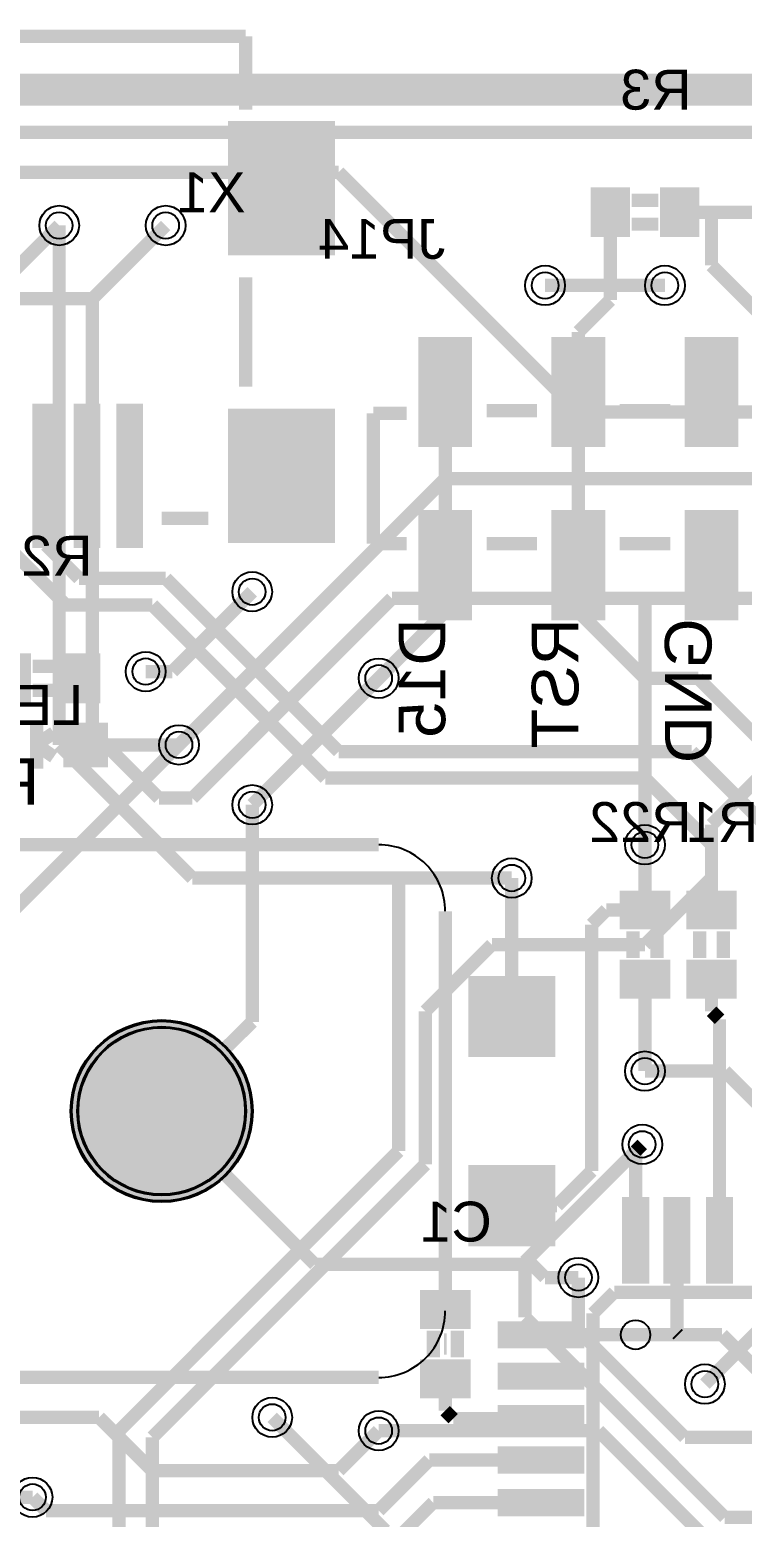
# Model space of a CAD drawing. Extents: x -38954 to -35245, y 27171 to 29112.
# Drawn here: x -37562 to -37027, y 27995 to 29112 of the extents above; entities that cross this region are included whole.
import ezdxf

# ---------------------------------------------------------------- set-up
doc = ezdxf.new("R2010")
doc.units = 9
for name, color, linetype, true_color in [('BoardOutline', 7, 'Continuous', 0xff00ff), ('BottomLayer', 7, 'Continuous', 0x0000ff), ('BottomPasterLayer', 7, 'Continuous', 0x800000), ('BottomSilkLayer', 7, 'Continuous', 0x808000), ('BottomSolderLayer', 7, 'Continuous', 0xaa00ff), ('Document', 7, 'Continuous', 0xffffff), ('Hole', 7, 'Continuous', 0x000000), ('Multi-Layer', 7, 'Continuous', 0xc0c0c0), ('TopLayer', 7, 'Continuous', 0xff0000), ('TopSilkLayer', 7, 'Continuous', 0xffff00), ('TopSolderLayer', 7, 'Continuous', 0x800080)]:
    doc.layers.add(name, color=color, linetype=linetype, true_color=true_color)
doc.styles.get("Standard").update_dxf_attribs({"font": 'arial.ttf'})

msp = doc.modelspace()

# ---------------------------------------------------------------- hatches: boundary and pattern name
at = {"layer": 'BottomLayer'}
for points in [[(-37412.4, 29042.2), (-37412.4, 28943.8), (-37333.7, 28943.8), (-37333.7, 29042.2)], [(-37139.8, 28957.3), (-37112.2, 28957.3), (-37112.2, 28992.7), (-37139.8, 28992.7)], [(-37087.8, 28957.3), (-37060.2, 28957.3), (-37060.2, 28992.7), (-37087.8, 28992.7)], [(-37230.3, 28800.6), (-37230.3, 28879.3), (-37269.7, 28879.3), (-37269.7, 28800.6)], [(-37169.7, 28879.3), (-37169.7, 28800.6), (-37130.3, 28800.6), (-37130.3, 28879.3)], [(-37030.3, 28800.6), (-37030.3, 28879.3), (-37069.7, 28879.3), (-37069.7, 28800.6)], [(-37559.9, 28826.2), (-37559.9, 28727.8), (-37540.2, 28727.8), (-37540.2, 28826.2)], [(-37528.9, 28826.2), (-37528.9, 28727.8), (-37509.2, 28727.8), (-37509.2, 28826.2)], [(-37496.9, 28826.2), (-37496.9, 28727.8), (-37477.2, 28727.8), (-37477.2, 28826.2)], [(-37412.4, 28826.2), (-37412.4, 28727.8), (-37333.7, 28727.8), (-37333.7, 28826.2)], [(-37269.7, 28749.3), (-37269.7, 28670.6), (-37230.3, 28670.6), (-37230.3, 28749.3)], [(-37130.3, 28670.6), (-37130.3, 28749.3), (-37169.7, 28749.3), (-37169.7, 28670.6)], [(-37069.7, 28749.3), (-37069.7, 28670.6), (-37030.3, 28670.6), (-37030.3, 28749.3)], [(-37510.2, 28642.7), (-37537.8, 28642.7), (-37537.8, 28607.3), (-37510.2, 28607.3)], [(-37535.8, 28590.7), (-37535.8, 28559.2), (-37504.3, 28559.2), (-37504.3, 28590.7)], [(-37082.3, 28437.2), (-37082.3, 28464.8), (-37117.7, 28464.8), (-37117.7, 28437.2)], [(-37032.3, 28437.2), (-37032.3, 28464.8), (-37067.7, 28464.8), (-37067.7, 28437.2)], [(-37082.3, 28385.2), (-37082.3, 28412.8), (-37117.7, 28412.8), (-37117.7, 28385.2)], [(-37032.3, 28385.2), (-37032.3, 28412.8), (-37067.7, 28412.8), (-37067.7, 28385.2)], [(-37168.5, 28341.5), (-37168.5, 28400.5), (-37231.5, 28400.5), (-37231.5, 28341.5)], [(-37168.5, 28199.5), (-37168.5, 28258.5), (-37231.5, 28258.5), (-37231.5, 28199.5)], [(-37116.9, 28232.5), (-37116.9, 28173.4), (-37097.2, 28173.4), (-37097.2, 28232.5)], [(-37085.9, 28232.5), (-37085.9, 28173.4), (-37066.2, 28173.4), (-37066.2, 28232.5)], [(-37053.9, 28232.5), (-37053.9, 28173.4), (-37034.2, 28173.4), (-37034.2, 28232.5)], [(-37267.7, 28164.8), (-37267.7, 28137.2), (-37232.3, 28137.2), (-37232.3, 28164.8)], [(-37207.6, 28141.8), (-37207.6, 28122.1), (-37148.5, 28122.1), (-37148.5, 28141.8)], [(-37267.7, 28112.8), (-37267.7, 28085.2), (-37232.3, 28085.2), (-37232.3, 28112.8)], [(-37207.6, 28110.8), (-37207.6, 28091.1), (-37148.5, 28091.1), (-37148.5, 28110.8)], [(-37207.6, 28078.8), (-37207.6, 28059.1), (-37148.5, 28059.1), (-37148.5, 28078.8)], [(-37207.6, 28047.8), (-37207.6, 28028.1), (-37148.5, 28028.1), (-37148.5, 28047.8)], [(-37207.6, 28015.8), (-37207.6, 27996.1), (-37148.5, 27996.1), (-37148.5, 28015.8)]]:
    msp.add_hatch(color=256, dxfattribs=at).paths.add_polyline_path(points)
at = {"layer": 'BottomPasterLayer'}
for points in [[(-37412.4, 29042.2), (-37412.4, 28943.8), (-37333.7, 28943.8), (-37333.7, 29042.2)], [(-37139.8, 28957.3), (-37112.2, 28957.3), (-37112.2, 28992.7), (-37139.8, 28992.7)], [(-37087.8, 28957.3), (-37060.2, 28957.3), (-37060.2, 28992.7), (-37087.8, 28992.7)], [(-37230.3, 28800.6), (-37230.3, 28879.3), (-37269.7, 28879.3), (-37269.7, 28800.6)], [(-37169.7, 28879.3), (-37169.7, 28800.6), (-37130.3, 28800.6), (-37130.3, 28879.3)], [(-37030.3, 28800.6), (-37030.3, 28879.3), (-37069.7, 28879.3), (-37069.7, 28800.6)], [(-37559.9, 28826.2), (-37559.9, 28727.8), (-37540.2, 28727.8), (-37540.2, 28826.2)], [(-37528.9, 28826.2), (-37528.9, 28727.8), (-37509.2, 28727.8), (-37509.2, 28826.2)], [(-37496.9, 28826.2), (-37496.9, 28727.8), (-37477.2, 28727.8), (-37477.2, 28826.2)], [(-37412.4, 28826.2), (-37412.4, 28727.8), (-37333.7, 28727.8), (-37333.7, 28826.2)], [(-37269.7, 28749.3), (-37269.7, 28670.6), (-37230.3, 28670.6), (-37230.3, 28749.3)], [(-37130.3, 28670.6), (-37130.3, 28749.3), (-37169.7, 28749.3), (-37169.7, 28670.6)], [(-37069.7, 28749.3), (-37069.7, 28670.6), (-37030.3, 28670.6), (-37030.3, 28749.3)], [(-37510.2, 28642.7), (-37537.8, 28642.7), (-37537.8, 28607.3), (-37510.2, 28607.3)], [(-37535.8, 28590.7), (-37535.8, 28559.2), (-37504.3, 28559.2), (-37504.3, 28590.7)], [(-37082.3, 28437.2), (-37082.3, 28464.8), (-37117.7, 28464.8), (-37117.7, 28437.2)], [(-37032.3, 28437.2), (-37032.3, 28464.8), (-37067.7, 28464.8), (-37067.7, 28437.2)], [(-37082.3, 28385.2), (-37082.3, 28412.8), (-37117.7, 28412.8), (-37117.7, 28385.2)], [(-37032.3, 28385.2), (-37032.3, 28412.8), (-37067.7, 28412.8), (-37067.7, 28385.2)], [(-37168.5, 28341.5), (-37168.5, 28400.5), (-37231.5, 28400.5), (-37231.5, 28341.5)], [(-37168.5, 28199.5), (-37168.5, 28258.5), (-37231.5, 28258.5), (-37231.5, 28199.5)], [(-37116.9, 28232.5), (-37116.9, 28173.4), (-37097.2, 28173.4), (-37097.2, 28232.5)], [(-37085.9, 28232.5), (-37085.9, 28173.4), (-37066.2, 28173.4), (-37066.2, 28232.5)], [(-37053.9, 28232.5), (-37053.9, 28173.4), (-37034.2, 28173.4), (-37034.2, 28232.5)], [(-37267.7, 28164.8), (-37267.7, 28137.2), (-37232.3, 28137.2), (-37232.3, 28164.8)], [(-37207.6, 28141.8), (-37207.6, 28122.1), (-37148.5, 28122.1), (-37148.5, 28141.8)], [(-37267.7, 28112.8), (-37267.7, 28085.2), (-37232.3, 28085.2), (-37232.3, 28112.8)], [(-37207.6, 28110.8), (-37207.6, 28091.1), (-37148.5, 28091.1), (-37148.5, 28110.8)], [(-37207.6, 28078.8), (-37207.6, 28059.1), (-37148.5, 28059.1), (-37148.5, 28078.8)], [(-37207.6, 28047.8), (-37207.6, 28028.1), (-37148.5, 28028.1), (-37148.5, 28047.8)], [(-37207.6, 28015.8), (-37207.6, 27996.1), (-37148.5, 27996.1), (-37148.5, 28015.8)]]:
    msp.add_hatch(color=256, dxfattribs=at).paths.add_polyline_path(points)
at = {"layer": 'BottomSolderLayer'}
for points in [[(-37413.2, 29043.4), (-37413.2, 28942.5), (-37332.9, 28942.5), (-37332.9, 29043.4)], [(-37140.8, 28956.3), (-37111.2, 28956.3), (-37111.2, 28993.7), (-37140.8, 28993.7)], [(-37088.8, 28956.3), (-37059.2, 28956.3), (-37059.2, 28993.7), (-37088.8, 28993.7)], [(-37229.8, 28798.6), (-37229.8, 28881.3), (-37270.2, 28881.3), (-37270.2, 28798.6)], [(-37170.2, 28881.3), (-37170.2, 28798.6), (-37129.8, 28798.6), (-37129.8, 28881.3)], [(-37029.8, 28798.6), (-37029.8, 28881.3), (-37070.2, 28881.3), (-37070.2, 28798.6)], [(-37560.1, 28831.2), (-37560.1, 28722.8), (-37540, 28722.8), (-37540, 28831.2)], [(-37529.1, 28831.2), (-37529.1, 28722.8), (-37509, 28722.8), (-37509, 28831.2)], [(-37497.1, 28831.2), (-37497.1, 28722.8), (-37477, 28722.8), (-37477, 28831.2)], [(-37413.2, 28827.4), (-37413.2, 28726.5), (-37332.9, 28726.5), (-37332.9, 28827.4)], [(-37270.2, 28751.3), (-37270.2, 28668.6), (-37229.8, 28668.6), (-37229.8, 28751.3)], [(-37129.8, 28668.6), (-37129.8, 28751.3), (-37170.2, 28751.3), (-37170.2, 28668.6)], [(-37070.2, 28751.3), (-37070.2, 28668.6), (-37029.8, 28668.6), (-37029.8, 28751.3)], [(-37561.2, 28643.7), (-37590.8, 28643.7), (-37590.8, 28606.3), (-37561.2, 28606.3)], [(-37509.2, 28643.7), (-37538.8, 28643.7), (-37538.8, 28606.3), (-37509.2, 28606.3)], [(-37536.8, 28591.7), (-37536.8, 28558.2), (-37503.3, 28558.2), (-37503.3, 28591.7)], [(-37081, 28436.4), (-37081, 28465.6), (-37119, 28465.6), (-37119, 28436.4)], [(-37031, 28436.4), (-37031, 28465.6), (-37069, 28465.6), (-37069, 28436.4)], [(-37081, 28384.4), (-37081, 28413.6), (-37119, 28413.6), (-37119, 28384.4)], [(-37031, 28384.4), (-37031, 28413.6), (-37069, 28413.6), (-37069, 28384.4)], [(-37167.4, 28340.5), (-37167.4, 28401.5), (-37232.6, 28401.5), (-37232.6, 28340.5)], [(-37531.4, 28300, 1), (-37394.6, 28300, 1)], [(-37167.4, 28198.5), (-37167.4, 28259.5), (-37232.6, 28259.5), (-37232.6, 28198.5)], [(-37117.2, 28235.5), (-37117.2, 28170.4), (-37096.8, 28170.4), (-37096.8, 28235.5)], [(-37086.2, 28235.5), (-37086.2, 28170.4), (-37065.8, 28170.4), (-37065.8, 28235.5)], [(-37054.2, 28235.5), (-37054.2, 28170.4), (-37033.8, 28170.4), (-37033.8, 28235.5)], [(-37269, 28165.6), (-37269, 28136.4), (-37231, 28136.4), (-37231, 28165.6)], [(-37210.6, 28142.2), (-37210.6, 28121.8), (-37145.5, 28121.8), (-37145.5, 28142.2)], [(-37269, 28113.6), (-37269, 28084.4), (-37231, 28084.4), (-37231, 28113.6)], [(-37210.6, 28111.2), (-37210.6, 28090.8), (-37145.5, 28090.8), (-37145.5, 28111.2)], [(-37210.6, 28079.2), (-37210.6, 28058.8), (-37145.5, 28058.8), (-37145.5, 28079.2)], [(-37210.6, 28048.2), (-37210.6, 28027.8), (-37145.5, 28027.8), (-37145.5, 28048.2)], [(-37210.6, 28016.2), (-37210.6, 27995.8), (-37145.5, 27995.8), (-37145.5, 28016.2)]]:
    msp.add_hatch(color=256, dxfattribs=at).paths.add_polyline_path(points)
at = {"layer": 'Multi-Layer'}
msp.add_hatch(color=256, dxfattribs=at).paths.add_polyline_path([(-37530.4, 28300, 1), (-37395.6, 28300, 1)])
at = {"layer": 'TopSilkLayer'}
msp.add_hatch(color=256, dxfattribs=at).paths.add_polyline_path([(-38950, 29075), (-35250, 29075), (-35250, 29055), (-38950, 29055), (-38950, 29075)])
at = {"layer": 'TopSolderLayer'}
msp.add_hatch(color=256, dxfattribs=at).paths.add_polyline_path([(-37531.4, 28300, 1), (-37394.6, 28300, 1)])

# ---------------------------------------------------------------- linework, layer by layer
at = {"layer": 'BoardOutline', "const_width": 8}
msp.add_lwpolyline([(-38929, 29075), (-35271, 29075)], dxfattribs=at)
at = {"layer": 'BottomLayer', "const_width": 10}
for points in [[(-37126, 28975), (-37126, 28909)], [(-37074, 28975), (-37050, 28975)], [(-37050, 28975), (-36976, 28975)], [(-37050, 28975), (-37050, 28935)], [(-37575, 28930), (-37540, 28965)], [(-37460, 28965), (-37515, 28910)], [(-36955, 28840), (-37050, 28935)], [(-37515, 28910), (-37935, 28910)], [(-37126, 28909), (-37150, 28885)], [(-37150, 28840), (-37150, 28885)], [(-37250, 28840), (-37250, 28710)], [(-37150, 28710), (-37150, 28840)], [(-37550, 28777), (-37550, 28725)], [(-37581, 28726), (-37535, 28680)], [(-37550, 28725), (-37525, 28700)], [(-37250, 28710), (-37250, 28675)], [(-37150, 28710), (-37150, 28675)], [(-37525, 28700), (-37460, 28700)], [(-37460, 28700), (-37330, 28570)], [(-37535, 28680), (-37470, 28680)], [(-37470, 28680), (-37340, 28550)], [(-37250, 28675), (-37300, 28625)], [(-37150, 28675), (-37100, 28625)], [(-37060, 28625), (-37100, 28625)], [(-36970, 28535), (-37060, 28625)], [(-37575, 28450), (-37450, 28575)], [(-37520, 28575), (-37450, 28575)], [(-37330, 28570), (-37065, 28570)], [(-37065, 28570), (-37000, 28505)], [(-37340, 28550), (-37100, 28550)], [(-37100, 28550), (-37050, 28500)], [(-37395, 28530), (-37395, 28367)], [(-37100, 28451), (-37100, 28500)], [(-37050, 28451), (-37050, 28500)], [(-37200, 28475), (-37200, 28371)], [(-37129, 28451), (-37140, 28440)], [(-37100, 28451), (-37129, 28451)], [(-37140, 28440), (-37140, 28255)], [(-37100, 28330), (-37100, 28399)], [(-37050, 28375), (-37050, 28399)], [(-37395, 28367), (-37463, 28300)], [(-37044, 28369), (-37050, 28375)], [(-37044, 28203), (-37044, 28369)], [(-37348, 28185), (-37463, 28300)], [(-37107, 28270), (-37102, 28275)], [(-37107, 28203), (-37107, 28270)], [(-37140, 28255), (-37166, 28229)], [(-37200, 28229), (-37166, 28229)], [(-37076, 28203), (-37076, 28133)], [(-37185, 28185), (-37348, 28185)], [(-37175, 28175), (-37185, 28185)], [(-37150, 28175), (-37175, 28175)], [(-37178, 28132), (-37075, 28132)], [(-37076, 28133), (-37075, 28132)], [(-37075, 28132), (-37042, 28132)], [(-37000, 28090), (-37042, 28132)], [(-37250, 28099), (-37250, 28075)], [(-37600, 28070), (-37510, 28070)], [(-37510, 28070), (-37470, 28030)], [(-37244, 28069), (-37250, 28075)], [(-37178, 28069), (-37244, 28069)], [(-37300, 28060), (-37330, 28030)], [(-37262, 28038), (-37300, 28000)], [(-37178, 28038), (-37262, 28038)], [(-37330, 28030), (-37470, 28030)], [(-37550, 28000), (-37560, 28010)], [(-37300, 28000), (-37550, 28000)], [(-37259, 28006), (-37290, 27975)], [(-37178, 28006), (-37259, 28006)]]:
    msp.add_lwpolyline(points, dxfattribs=at)
at = {"layer": 'BottomSilkLayer'}
for points, const_width in [([(-37400, 28844), (-37400, 28926)], 10), ([(-37219, 28826), (-37181, 28826)], 10), ([(-37119, 28826), (-37081, 28826)], 10), ([(-37304, 28824), (-37304, 28726)], 10), ([(-37279, 28824), (-37304, 28824)], 10), ([(-37463, 28745), (-37428, 28745)], 10), ([(-37304, 28726), (-37279, 28726)], 10), ([(-37219, 28726), (-37181, 28726)], 10), ([(-37119, 28726), (-37081, 28726)], 10), ([(-37557, 28593), (-37557, 28575)], 10), ([(-37556, 28576), (-37544, 28584)], 10), ([(-37557, 28557), (-37557, 28575)], 10), ([(-37557, 28575), (-37544, 28566)], 10), ([(-37123, 28164), (-37139, 28148)], 10), ([(-36777, 28164), (-37123, 28164)], 10), ([(-37139, 28148), (-37139, 27802)], 10), ([(-37251, 28125), (-37249, 28125)], 16)]:
    msp.add_lwpolyline(points, dxfattribs=dict(at, const_width=const_width))
msp.add_circle((-37107, 28132), 11, dxfattribs=at)
at = {"layer": 'BottomSolderLayer'}
for radius in [68.4, 63.4]:
    msp.add_circle((-37463, 28300), radius, dxfattribs=at)
at = {"layer": 'Document', "const_width": 10}
for points in [[(-37700, 29107), (-37400, 29107)], [(-37400, 29107), (-37400, 29052)], [(-37090, 28984), (-37110, 28984)], [(-37110, 28966), (-37090, 28966)], [(-37540, 28634), (-37560, 28634)], [(-37560, 28616), (-37540, 28616)], [(-37109, 28435), (-37109, 28415)], [(-37091, 28415), (-37091, 28435)], [(-37059, 28435), (-37059, 28415)], [(-37041, 28415), (-37041, 28435)], [(-37259, 28135), (-37259, 28115)], [(-37241, 28115), (-37241, 28135)]]:
    msp.add_lwpolyline(points, dxfattribs=at)
at = {"layer": 'Hole'}
for centre in [(-37540, 28965), (-37460, 28965), (-37175, 28920), (-37085, 28920), (-37395, 28690), (-37475, 28630), (-37300, 28625), (-37450, 28575), (-37395, 28530), (-37100, 28500), (-37200, 28475), (-37100, 28330), (-37102, 28275), (-37150, 28175), (-37055, 28095), (-37380, 28070), (-37300, 28060), (-37560, 28010)]:
    msp.add_circle(centre, 10, dxfattribs=at)
at = {"layer": 'Multi-Layer'}
for centre, radius in [((-37540, 28965), 14.9), ((-37460, 28965), 14.9), ((-37175, 28920), 14.9), ((-37085, 28920), 14.9), ((-37395, 28690), 14.9), ((-37475, 28630), 14.9), ((-37300, 28625), 14.9), ((-37450, 28575), 14.9), ((-37395, 28530), 14.9), ((-37100, 28500), 14.9), ((-37200, 28475), 14.9), ((-37463, 28300), 67.4), ((-37463, 28300), 62.5), ((-37100, 28330), 14.9), ((-37102, 28275), 14.9), ((-37150, 28175), 14.9), ((-37055, 28095), 14.9), ((-37380, 28070), 14.9), ((-37300, 28060), 14.9), ((-37560, 28010), 14.9)]:
    msp.add_circle(centre, radius, dxfattribs=at)
at = {"layer": 'TopLayer', "const_width": 10}
for points in [[(-36155, 29035), (-37720, 29035)], [(-37700, 29005), (-37330, 29005)], [(-37150, 28825), (-37330, 29005)], [(-37540, 28575), (-37540, 28965)], [(-37515, 28910), (-37460, 28965)], [(-37175, 28920), (-37085, 28920)], [(-37515, 28585), (-37515, 28910)], [(-36950, 28825), (-37150, 28825)], [(-37450, 28575), (-37250, 28775)], [(-37250, 28775), (-37000, 28775)], [(-37455, 28630), (-37395, 28690)], [(-37290, 28685), (-37440, 28535)], [(-37290, 28685), (-37100, 28685)], [(-37100, 28500), (-37100, 28685)], [(-37100, 28685), (-36725, 28685)], [(-36925, 28640), (-37050, 28515)], [(-37475, 28630), (-37455, 28630)], [(-37300, 28625), (-37395, 28530)], [(-37465, 28535), (-37515, 28585)], [(-37440, 28475), (-37540, 28575)], [(-37440, 28535), (-37465, 28535)], [(-37050, 28515), (-37050, 28475)], [(-37285, 28475), (-37440, 28475)], [(-37200, 28475), (-37285, 28475)], [(-37285, 28270), (-37285, 28475)], [(-37050, 28475), (-37100, 28425)], [(-37215, 28425), (-37265, 28375)], [(-37100, 28425), (-37215, 28425)], [(-37265, 28375), (-37265, 28260)], [(-37100, 28330), (-37040, 28330)], [(-36947, 28237), (-37040, 28330)], [(-37495, 28060), (-37285, 28270)], [(-37190, 28187), (-37102, 28275)], [(-37265, 28260), (-37470, 28055)], [(-37190, 28145), (-37190, 28187)], [(-37150, 28135), (-37150, 28175)], [(-37190, 28145), (-37040, 27995)], [(-37070, 28055), (-37150, 28135)], [(-37010, 28140), (-37055, 28095)], [(-37295, 27985), (-37380, 28070)], [(-37495, 27980), (-37495, 28060)], [(-37470, 28055), (-37470, 27925)], [(-37300, 28060), (-37135, 28060)], [(-37045, 27970), (-37135, 28060)], [(-36930, 28055), (-37070, 28055)], [(-37560, 28010), (-37595, 28010)], [(-37040, 27995), (-36890, 27995)]]:
    msp.add_lwpolyline(points, dxfattribs=at)
at = {"layer": 'TopSilkLayer', "const_width": 10}
for points in [[(-37300, 28500), (-37700, 28500)], [(-37250, 28150), (-37250, 28450)], [(-37300, 28100), (-37700, 28100)]]:
    msp.add_lwpolyline(points, dxfattribs=at)
at = {"layer": 'TopSilkLayer'}
for centre, start, end in [((-37300, 28450), 359.9999, 90), ((-37300, 28150), 270, 0.0001)]:
    msp.add_arc(centre, 50, start, end, dxfattribs=at)
at = {"layer": 'TopSolderLayer'}
for radius in [68.4, 63.4]:
    msp.add_circle((-37463, 28300), radius, dxfattribs=at)

# ---------------------------------------------------------------- texts
at = {"layer": 'BottomSilkLayer', "text_generation_flag": 2}
for s, height, p in [('R3', 30, (-37065, 29052)), ('X1', 30, (-37400, 28975)), ('JP14', 30, (-37250, 28940)), ('R23', 30, (-37515, 28702)), ('LED7', 30, (-37522, 28590)), ('POWER', 35, (-37555, 28530)), ('R22', 30, (-37065, 28502)), ('R1', 30, (-37015, 28502)), ('C1', 30, (-37215, 28202))]:
    msp.add_text(s, height=height, dxfattribs=at).set_placement(p)
for s, p in [('D15', (-37250, 28670)), ('RST', (-37150, 28670)), ('GND', (-37050, 28670))]:
    msp.add_text(s, height=35, rotation=90, dxfattribs=at).set_placement(p)

doc.saveas('drawing.dxf')
